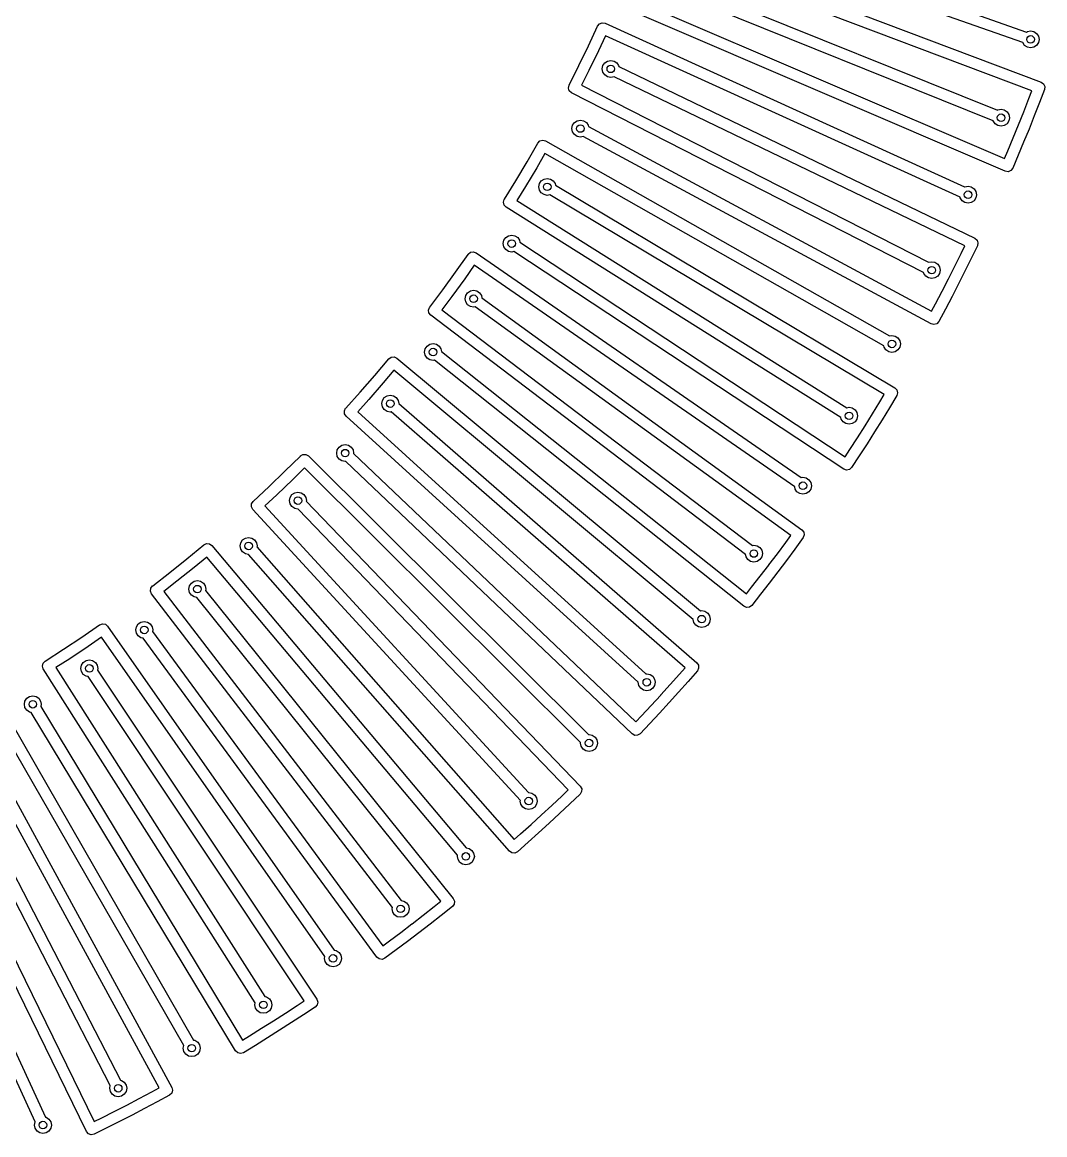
# Model space of a CAD drawing. Extents: x 97 to 314, y -170 to 213.
# Drawn here: x 283.57 to 310.7, y 76.7 to 106.2 of the extents above; entities that cross this region are included whole.
import ezdxf

# ---------------------------------------------------------------- set-up
doc = ezdxf.new("R2010")
doc.units = 0
doc.layers.add('BLACK', color=7, linetype='CONTINUOUS')

msp = doc.modelspace()

# ---------------------------------------------------------------- linework, layer by layer
at = {"layer": 'BLACK', "linetype": 'CONTINUOUS'}
for p, q in [((300.323, 109.426), (310.216, 105.945)), ((310.112, 105.664), (300.364, 109.094)), ((300.791, 108.315), (310.601, 104.617)), ((310.354, 104.389), (300.683, 108.035)), ((299.851, 107.732), (309.439, 103.871)), ((309.327, 103.593), (299.601, 107.509)), ((300.129, 106.658), (309.628, 102.586)), ((309.646, 102.252), (300.012, 106.382)), ((298.588, 105.576), (298.831, 106.099)), ((298.831, 106.104), (298.881, 106.164)), ((298.831, 106.103), (298.831, 106.104)), ((298.831, 106.104), (298.831, 106.104)), ((298.831, 106.099), (298.831, 106.103)), ((298.881, 106.164), (298.954, 106.191)), ((298.954, 106.191), (299.03, 106.178)), ((299.03, 106.178), (308.571, 101.835)), ((310.216, 105.945), (310.234, 105.958)), ((310.234, 105.958), (310.32, 105.975)), ((310.32, 105.975), (310.406, 105.958)), ((310.406, 105.958), (310.479, 105.909)), ((299.041, 105.843), (298.858, 105.448)), ((308.45, 101.561), (299.041, 105.843)), ((310.161, 105.591), (310.112, 105.664)), ((310.112, 105.664), (310.112, 105.664)), ((310.479, 105.909), (310.528, 105.836)), ((310.528, 105.664), (310.479, 105.591)), ((310.528, 105.836), (310.545, 105.75)), ((310.545, 105.75), (310.528, 105.664)), ((298.336, 105.053), (298.588, 105.576)), ((298.858, 105.448), (298.604, 104.922)), ((310.234, 105.542), (310.161, 105.591)), ((310.32, 105.525), (310.234, 105.542)), ((310.406, 105.542), (310.32, 105.525)), ((310.479, 105.591), (310.406, 105.542)), ((298.077, 104.538), (298.336, 105.053)), ((298.957, 104.967), (298.974, 105.054)), ((298.974, 105.054), (299.023, 105.127)), ((299.023, 105.127), (299.096, 105.175)), ((299.096, 105.175), (299.182, 105.192)), ((299.182, 105.192), (299.268, 105.175)), ((299.268, 105.175), (299.341, 105.127)), ((299.341, 105.127), (299.39, 105.054)), ((299.39, 105.054), (299.395, 105.032)), ((298.604, 104.922), (298.409, 104.533)), ((298.974, 104.881), (298.957, 104.967)), ((299.023, 104.808), (298.974, 104.881)), ((299.096, 104.76), (299.023, 104.808)), ((299.182, 104.742), (299.096, 104.76)), ((299.268, 104.76), (299.182, 104.742)), ((308.574, 100.271), (299.268, 104.76)), ((299.395, 105.032), (308.84, 100.476)), ((298.058, 104.459), (298.075, 104.535)), ((298.075, 104.535), (298.077, 104.538)), ((298.409, 104.533), (307.615, 99.8374)), ((310.601, 104.617), (310.664, 104.572)), ((310.664, 104.572), (310.696, 104.501)), ((310.696, 104.501), (310.688, 104.424)), ((298.082, 104.385), (298.058, 104.459)), ((298.14, 104.333), (298.082, 104.385)), ((307.483, 99.5677), (298.14, 104.333)), ((310.139, 103.831), (310.274, 104.18)), ((310.274, 104.18), (310.354, 104.389)), ((310.688, 104.423), (310.554, 104.072)), ((310.688, 104.424), (310.688, 104.423)), ((310.688, 104.423), (310.688, 104.423)), ((309.439, 103.871), (309.45, 103.879)), ((309.45, 103.879), (309.536, 103.896)), ((309.536, 103.896), (309.622, 103.879)), ((309.622, 103.879), (309.695, 103.831)), ((310.554, 104.072), (310.417, 103.721)), ((298.216, 103.544), (298.289, 103.592)), ((298.289, 103.592), (298.375, 103.61)), ((298.375, 103.61), (298.461, 103.592)), ((298.461, 103.592), (298.534, 103.544)), ((309.328, 103.585), (309.327, 103.593)), ((309.377, 103.512), (309.328, 103.585)), ((309.695, 103.831), (309.744, 103.758)), ((309.744, 103.585), (309.695, 103.512)), ((309.744, 103.758), (309.761, 103.671)), ((309.761, 103.671), (309.744, 103.585)), ((310.001, 103.485), (310.139, 103.831)), ((310.417, 103.721), (310.278, 103.372)), ((298.15, 103.385), (298.167, 103.471)), ((298.167, 103.298), (298.15, 103.385)), ((298.167, 103.471), (298.216, 103.544)), ((298.216, 103.225), (298.167, 103.298)), ((298.534, 103.544), (298.583, 103.471)), ((298.583, 103.471), (298.589, 103.44)), ((298.589, 103.44), (307.691, 98.5396)), ((309.45, 103.464), (309.377, 103.512)), ((309.536, 103.446), (309.45, 103.464)), ((309.622, 103.464), (309.536, 103.446)), ((309.695, 103.512), (309.622, 103.464)), ((309.859, 103.137), (310, 103.482)), ((310, 103.484), (310.001, 103.485)), ((310, 103.482), (310, 103.484)), ((310, 103.484), (310, 103.484)), ((310.278, 103.372), (310.136, 103.023)), ((310.278, 103.372), (310.278, 103.372)), ((296.96, 102.498), (297.248, 102.997)), ((297.248, 102.997), (297.249, 103.001)), ((297.249, 103.001), (297.304, 103.057)), ((297.249, 103.001), (297.249, 103.001)), ((297.249, 103.001), (297.249, 103.001)), ((297.304, 103.057), (297.379, 103.077)), ((297.379, 103.077), (297.454, 103.058)), ((297.454, 103.058), (306.574, 97.8834)), ((298.289, 103.177), (298.216, 103.225)), ((298.375, 103.16), (298.289, 103.177)), ((298.449, 103.174), (298.375, 103.16)), ((307.679, 98.2055), (298.449, 103.174)), ((309.716, 102.792), (309.859, 103.137)), ((310.136, 103.023), (309.992, 102.676)), ((297.435, 102.723), (297.217, 102.346)), ((306.428, 97.6215), (297.435, 102.723)), ((309.628, 102.586), (309.716, 102.792)), ((296.662, 101.999), (296.96, 102.498)), ((309.992, 102.676), (309.845, 102.33)), ((297.217, 102.346), (296.918, 101.844)), ((309.648, 102.251), (309.646, 102.252)), ((309.725, 102.24), (309.648, 102.251)), ((309.797, 102.269), (309.725, 102.24)), ((309.845, 102.33), (309.797, 102.269)), ((309.845, 102.33), (309.845, 102.33)), ((309.845, 102.33), (309.845, 102.33)), ((309.845, 102.33), (309.845, 102.33)), ((309.845, 102.33), (309.845, 102.33)), ((296.359, 101.508), (296.662, 101.999)), ((296.918, 101.844), (296.689, 101.474)), ((297.273, 101.838), (297.29, 101.925)), ((297.29, 101.752), (297.273, 101.838)), ((297.29, 101.925), (297.339, 101.998)), ((297.339, 101.998), (297.412, 102.046)), ((297.412, 102.046), (297.498, 102.063)), ((297.498, 102.063), (297.584, 102.046)), ((297.584, 102.046), (297.657, 101.998)), ((297.657, 101.998), (297.706, 101.925)), ((297.706, 101.925), (297.714, 101.884)), ((297.714, 101.884), (306.719, 96.5073)), ((308.571, 101.835), (308.575, 101.837)), ((308.575, 101.837), (308.661, 101.854)), ((308.661, 101.854), (308.747, 101.837)), ((308.747, 101.837), (308.82, 101.788)), ((297.339, 101.679), (297.29, 101.752)), ((297.412, 101.631), (297.339, 101.679)), ((297.498, 101.613), (297.412, 101.631)), ((297.561, 101.626), (297.498, 101.613)), ((306.436, 96.3268), (297.561, 101.626)), ((308.453, 101.543), (308.45, 101.561)), ((308.502, 101.47), (308.453, 101.543)), ((308.82, 101.788), (308.869, 101.715)), ((308.869, 101.543), (308.82, 101.47)), ((308.869, 101.715), (308.886, 101.629)), ((308.886, 101.629), (308.869, 101.543)), ((296.333, 101.431), (296.356, 101.506)), ((296.351, 101.356), (296.333, 101.431)), ((296.403, 101.299), (296.351, 101.356)), ((296.356, 101.506), (296.359, 101.508)), ((305.287, 95.7227), (296.403, 101.299)), ((296.689, 101.474), (305.445, 95.9782)), ((308.575, 101.421), (308.502, 101.47)), ((308.661, 101.404), (308.575, 101.421)), ((308.747, 101.421), (308.661, 101.404)), ((308.82, 101.47), (308.747, 101.421)), ((296.328, 100.333), (296.345, 100.42)), ((296.345, 100.247), (296.328, 100.333)), ((296.345, 100.42), (296.394, 100.493)), ((296.394, 100.493), (296.467, 100.541)), ((296.467, 100.541), (296.553, 100.558)), ((296.553, 100.558), (296.639, 100.541)), ((296.639, 100.541), (296.712, 100.493)), ((296.712, 100.493), (296.761, 100.42)), ((296.761, 100.42), (296.771, 100.37)), ((296.771, 100.37), (305.403, 94.6807)), ((308.84, 100.476), (308.899, 100.425)), ((308.899, 100.425), (308.924, 100.352)), ((308.924, 100.352), (308.91, 100.275)), ((295.065, 99.5757), (295.396, 100.048)), ((295.396, 100.048), (295.398, 100.051)), ((295.398, 100.052), (295.457, 100.102)), ((295.398, 100.051), (295.398, 100.052)), ((295.398, 100.052), (295.398, 100.052)), ((295.457, 100.102), (295.533, 100.116)), ((295.533, 100.116), (295.607, 100.09)), ((295.607, 100.09), (304.233, 94.1251)), ((296.394, 100.174), (296.345, 100.247)), ((296.467, 100.126), (296.394, 100.174)), ((296.553, 100.108), (296.467, 100.126)), ((296.606, 100.119), (296.553, 100.108)), ((305.361, 94.3491), (296.606, 100.119)), ((308.31, 99.7342), (308.476, 100.069)), ((308.476, 100.069), (308.574, 100.271)), ((308.91, 100.275), (308.745, 99.937)), ((308.91, 100.275), (308.91, 100.275)), ((308.91, 100.275), (308.91, 100.275)), ((295.558, 99.7584), (295.308, 99.4021)), ((304.062, 93.8786), (295.558, 99.7584)), ((307.615, 99.8374), (307.696, 99.8536)), ((307.696, 99.8536), (307.782, 99.8364)), ((307.782, 99.8364), (307.855, 99.7877)), ((307.855, 99.7877), (307.904, 99.7147)), ((308.745, 99.937), (308.578, 99.6)), ((294.724, 99.1056), (295.065, 99.5757)), ((307.488, 99.5425), (307.483, 99.5677)), ((307.537, 99.4695), (307.488, 99.5425)), ((307.61, 99.4207), (307.537, 99.4695)), ((307.855, 99.4695), (307.782, 99.4207)), ((307.904, 99.5425), (307.855, 99.4695)), ((307.904, 99.7147), (307.921, 99.6286)), ((307.921, 99.6286), (307.904, 99.5425)), ((308.142, 99.4015), (308.31, 99.7342)), ((308.578, 99.6), (308.408, 99.2642)), ((295.308, 99.4021), (294.965, 98.9283)), ((307.696, 99.4036), (307.61, 99.4207)), ((307.782, 99.4207), (307.696, 99.4036)), ((307.97, 99.0679), (308.141, 99.3993)), ((308.141, 99.4005), (308.142, 99.4015)), ((308.141, 99.3993), (308.141, 99.4005)), ((308.408, 99.2642), (308.236, 98.9297)), ((308.408, 99.2642), (308.408, 99.2642)), ((308.408, 99.2642), (308.408, 99.2642)), ((308.408, 99.2642), (308.408, 99.2642)), ((294.379, 98.6436), (294.724, 99.1056)), ((294.965, 98.9283), (294.704, 98.5799)), ((295.317, 98.8713), (295.334, 98.9574)), ((295.334, 98.7852), (295.317, 98.8713)), ((295.334, 98.9574), (295.383, 99.0304)), ((295.383, 99.0304), (295.456, 99.0792)), ((295.456, 99.0792), (295.542, 99.0963)), ((295.542, 99.0963), (295.628, 99.0792)), ((295.628, 99.0792), (295.701, 99.0304)), ((295.701, 99.0304), (295.75, 98.9574)), ((295.75, 98.9574), (295.762, 98.8972)), ((295.762, 98.8972), (304.254, 92.7428)), ((307.796, 98.7366), (307.97, 99.0679)), ((308.236, 98.9297), (308.061, 98.5965)), ((294.346, 98.5693), (294.376, 98.6412)), ((294.357, 98.4924), (294.346, 98.5693)), ((294.376, 98.6412), (294.379, 98.6436)), ((294.704, 98.5799), (302.938, 92.3284)), ((295.383, 98.7122), (295.334, 98.7852)), ((295.456, 98.6634), (295.383, 98.7122)), ((295.542, 98.6463), (295.456, 98.6634)), ((295.585, 98.6548), (295.542, 98.6463)), ((303.956, 92.5881), (295.585, 98.6548)), ((307.691, 98.5396), (307.796, 98.7366)), ((308.061, 98.5965), (307.885, 98.2652)), ((294.404, 98.431), (294.357, 98.4924)), ((302.757, 92.0892), (294.404, 98.431)), ((307.885, 98.2652), (307.884, 98.2646)), ((307.885, 98.2652), (307.885, 98.2652)), ((307.885, 98.2652), (307.885, 98.2652)), ((307.681, 98.2036), (307.679, 98.2055)), ((307.757, 98.1858), (307.681, 98.2036)), ((307.831, 98.2081), (307.757, 98.1858)), ((307.884, 98.2646), (307.831, 98.2081)), ((294.382, 97.6639), (294.468, 97.6811)), ((294.468, 97.6811), (294.554, 97.6639)), ((306.574, 97.8834), (306.643, 97.897)), ((306.643, 97.897), (306.729, 97.8799)), ((306.729, 97.8799), (306.802, 97.8311)), ((306.802, 97.8311), (306.851, 97.7581)), ((306.851, 97.7581), (306.868, 97.672)), ((294.243, 97.4561), (294.26, 97.5422)), ((294.26, 97.37), (294.243, 97.4561)), ((294.26, 97.5422), (294.309, 97.6152)), ((294.309, 97.6152), (294.382, 97.6639)), ((294.554, 97.6639), (294.627, 97.6152)), ((294.627, 97.6152), (294.676, 97.5422)), ((294.676, 97.5422), (294.69, 97.4712)), ((294.69, 97.4712), (302.781, 91.0402)), ((306.435, 97.5859), (306.428, 97.6215)), ((306.484, 97.5129), (306.435, 97.5859)), ((306.557, 97.4641), (306.484, 97.5129)), ((306.643, 97.447), (306.557, 97.4641)), ((306.729, 97.4641), (306.643, 97.447)), ((306.802, 97.5129), (306.729, 97.4641)), ((306.851, 97.5859), (306.802, 97.5129)), ((306.868, 97.672), (306.851, 97.5859)), ((292.918, 96.8334), (293.29, 97.274)), ((293.29, 97.274), (293.292, 97.2777)), ((293.292, 97.278), (293.355, 97.3228)), ((293.292, 97.2778), (293.292, 97.278)), ((293.292, 97.2777), (293.292, 97.2778)), ((293.355, 97.3228), (293.433, 97.3299)), ((293.433, 97.3299), (293.503, 97.2974)), ((293.503, 97.2974), (301.566, 90.591)), ((294.309, 97.297), (294.26, 97.37)), ((294.382, 97.2482), (294.309, 97.297)), ((294.468, 97.2311), (294.382, 97.2482)), ((294.501, 97.2378), (294.468, 97.2311)), ((302.71, 90.7136), (294.501, 97.2378)), ((292.537, 96.3954), (292.918, 96.8334)), ((293.426, 96.9715), (293.145, 96.6389)), ((301.372, 90.3622), (293.426, 96.9715)), ((293.145, 96.6389), (292.761, 96.1975)), ((306.719, 96.5073), (306.773, 96.4516)), ((292.152, 95.9659), (292.537, 96.3954)), ((293.123, 96.1755), (293.172, 96.2485)), ((293.172, 96.2485), (293.245, 96.2973)), ((293.245, 96.2973), (293.331, 96.3144)), ((293.331, 96.3144), (293.417, 96.2973)), ((293.417, 96.2973), (293.49, 96.2485)), ((293.49, 96.2485), (293.539, 96.1755)), ((306.32, 96.1347), (306.436, 96.3268)), ((306.77, 96.3014), (306.576, 95.9791)), ((306.771, 96.3016), (306.77, 96.3016)), ((306.77, 96.3016), (306.77, 96.3014)), ((306.792, 96.3763), (306.771, 96.3016)), ((306.773, 96.4516), (306.792, 96.3763)), ((292.113, 95.8947), (292.148, 95.9637)), ((292.148, 95.9637), (292.152, 95.9659)), ((292.761, 96.1975), (292.471, 95.8735)), ((293.106, 96.0894), (293.123, 96.1755)), ((293.123, 96.0033), (293.106, 96.0894)), ((293.172, 95.9303), (293.123, 96.0033)), ((293.245, 95.8815), (293.172, 95.9303)), ((293.539, 96.1755), (293.555, 96.0931)), ((293.555, 96.0931), (301.464, 89.212)), ((305.445, 95.9782), (305.504, 95.99)), ((305.504, 95.99), (305.59, 95.9729)), ((305.59, 95.9729), (305.663, 95.9241)), ((305.663, 95.9241), (305.712, 95.8511)), ((306.125, 95.8157), (306.32, 96.1347)), ((306.576, 95.9791), (306.38, 95.6583)), ((292.117, 95.8172), (292.113, 95.8947)), ((292.158, 95.7518), (292.117, 95.8172)), ((299.912, 88.6966), (292.158, 95.7518)), ((292.471, 95.8735), (300.116, 88.9169)), ((293.331, 95.8644), (293.245, 95.8815)), ((293.356, 95.8693), (293.331, 95.8644)), ((301.154, 89.0842), (293.356, 95.8693)), ((305.296, 95.6789), (305.287, 95.7227)), ((305.345, 95.6059), (305.296, 95.6789)), ((305.712, 95.6789), (305.663, 95.6059)), ((305.712, 95.8511), (305.729, 95.765)), ((305.729, 95.765), (305.712, 95.6789)), ((305.928, 95.4993), (306.125, 95.8157)), ((306.38, 95.6583), (306.181, 95.3389)), ((305.418, 95.5571), (305.345, 95.6059)), ((305.504, 95.54), (305.418, 95.5571)), ((305.59, 95.5571), (305.504, 95.54)), ((305.663, 95.6059), (305.59, 95.5571)), ((305.727, 95.1822), (305.927, 95.4971)), ((305.927, 95.4984), (305.928, 95.4993)), ((305.927, 95.4971), (305.927, 95.4984)), ((305.927, 95.4984), (305.927, 95.4984)), ((305.927, 95.4984), (305.927, 95.4984)), ((306.181, 95.3389), (305.98, 95.021)), ((306.181, 95.3389), (306.181, 95.3389)), ((306.181, 95.3389), (306.181, 95.3389)), ((305.525, 94.8676), (305.727, 95.1822)), ((305.98, 95.021), (305.776, 94.7046)), ((290.948, 94.7021), (291.015, 94.7411)), ((291.015, 94.7411), (291.093, 94.7413)), ((291.093, 94.7413), (291.16, 94.7027)), ((291.91, 94.7751), (291.927, 94.8612)), ((291.927, 94.689), (291.91, 94.7751)), ((291.927, 94.8612), (291.976, 94.9342)), ((291.976, 94.9342), (292.049, 94.983)), ((292.049, 94.983), (292.135, 95.0001)), ((292.135, 95.0001), (292.221, 94.983)), ((292.221, 94.983), (292.294, 94.9342)), ((292.294, 94.9342), (292.343, 94.8612)), ((292.343, 94.8612), (292.36, 94.7751)), ((292.36, 94.7751), (292.359, 94.7692)), ((292.359, 94.7692), (299.846, 87.6468)), ((305.403, 94.6807), (305.525, 94.8676)), ((290.536, 94.2925), (290.946, 94.6983)), ((290.946, 94.6983), (290.948, 94.7018)), ((290.948, 94.7019), (290.948, 94.7021)), ((290.948, 94.7018), (290.948, 94.7019)), ((291.16, 94.7027), (298.595, 87.3089)), ((291.976, 94.616), (291.927, 94.689)), ((292.049, 94.5673), (291.976, 94.616)), ((292.135, 94.5501), (292.049, 94.5673)), ((292.151, 94.5532), (292.135, 94.5501)), ((299.746, 87.3278), (292.151, 94.5532)), ((305.776, 94.7046), (305.571, 94.3903)), ((290.118, 93.89), (290.536, 94.2925)), ((291.054, 94.385), (290.745, 94.0785)), ((298.383, 87.0964), (291.054, 94.385)), ((304.233, 94.1251), (304.281, 94.1347)), ((304.281, 94.1347), (304.367, 94.1175)), ((305.363, 94.347), (305.361, 94.3491)), ((305.436, 94.3225), (305.363, 94.347)), ((305.512, 94.3381), (305.436, 94.3225)), ((305.571, 94.3897), (305.512, 94.3381)), ((305.571, 94.3903), (305.571, 94.3903)), ((305.571, 94.3903), (305.571, 94.3903)), ((305.571, 94.3903), (305.571, 94.3897)), ((305.571, 94.3897), (305.571, 94.3897)), ((289.696, 93.4964), (290.118, 93.89)), ((290.745, 94.0785), (290.323, 93.673)), ((304.073, 93.8236), (304.062, 93.8786)), ((304.367, 94.1175), (304.44, 94.0688)), ((304.44, 94.0688), (304.489, 93.9958)), ((304.489, 93.9958), (304.506, 93.9097)), ((304.506, 93.9097), (304.489, 93.8236)), ((290.323, 93.673), (290.005, 93.3761)), ((290.657, 93.5147), (290.674, 93.6008)), ((290.674, 93.6008), (290.723, 93.6738)), ((290.723, 93.6738), (290.796, 93.7226)), ((290.796, 93.7226), (290.882, 93.7397)), ((290.882, 93.7397), (290.968, 93.7226)), ((290.968, 93.7226), (291.041, 93.6738)), ((291.041, 93.6738), (291.09, 93.6008)), ((291.09, 93.6008), (291.107, 93.5147)), ((304.122, 93.7506), (304.073, 93.8236)), ((304.195, 93.7018), (304.122, 93.7506)), ((304.281, 93.6847), (304.195, 93.7018)), ((304.367, 93.7018), (304.281, 93.6847)), ((304.44, 93.7506), (304.367, 93.7018)), ((304.489, 93.8236), (304.44, 93.7506)), ((289.648, 93.3514), (289.651, 93.429)), ((289.684, 93.2826), (289.648, 93.3514)), ((289.651, 93.429), (289.693, 93.4945)), ((296.783, 85.5643), (289.684, 93.2826)), ((289.693, 93.4945), (289.696, 93.4964)), ((290.005, 93.3761), (297.001, 85.7708)), ((290.674, 93.4286), (290.657, 93.5147)), ((290.723, 93.3556), (290.674, 93.4286)), ((290.796, 93.3069), (290.723, 93.3556)), ((290.882, 93.2897), (290.796, 93.3069)), ((290.889, 93.2911), (290.882, 93.2897)), ((298.052, 85.8429), (290.889, 93.2911)), ((291.107, 93.5147), (291.104, 93.5002)), ((291.104, 93.5002), (298.372, 85.9426)), ((304.254, 92.7428), (304.303, 92.6825)), ((304.303, 92.6825), (304.315, 92.6059)), ((288.385, 92.3444), (288.456, 92.3773)), ((288.456, 92.3773), (288.533, 92.3706)), ((288.533, 92.3706), (288.597, 92.3261)), ((289.349, 92.3118), (289.366, 92.3979)), ((289.366, 92.3979), (289.415, 92.4709)), ((289.415, 92.4709), (289.488, 92.5197)), ((289.488, 92.5197), (289.574, 92.5368)), ((289.574, 92.5368), (289.66, 92.5197)), ((289.66, 92.5197), (289.733, 92.4709)), ((289.733, 92.4709), (289.782, 92.3979)), ((289.782, 92.3979), (289.799, 92.3118)), ((303.601, 92.1066), (303.824, 92.407)), ((303.824, 92.407), (303.956, 92.5881)), ((304.287, 92.5331), (304.065, 92.2293)), ((304.315, 92.6059), (304.287, 92.5333)), ((304.287, 92.5333), (304.287, 92.5333)), ((304.287, 92.5333), (304.287, 92.5331)), ((304.287, 92.5331), (304.287, 92.5331)), ((287.938, 91.9729), (288.383, 92.3409)), ((288.383, 92.3409), (288.385, 92.3442)), ((288.385, 92.3442), (288.385, 92.3444)), ((288.385, 92.3442), (288.385, 92.3442)), ((288.597, 92.3261), (295.345, 84.3023)), ((289.366, 92.2257), (289.349, 92.3118)), ((289.415, 92.1527), (289.366, 92.2257)), ((289.488, 92.1039), (289.415, 92.1527)), ((289.572, 92.0872), (289.488, 92.1039)), ((296.494, 84.2183), (289.572, 92.0872)), ((289.799, 92.3118), (289.794, 92.2884)), ((289.794, 92.2884), (296.622, 84.5272)), ((302.77, 92.0251), (302.757, 92.0892)), ((302.938, 92.3284), (302.978, 92.3362)), ((302.978, 92.3362), (303.064, 92.3191)), ((303.064, 92.3191), (303.137, 92.2703)), ((303.137, 92.2703), (303.186, 92.1973)), ((303.186, 92.1973), (303.203, 92.1112)), ((303.203, 92.1112), (303.186, 92.0251)), ((303.377, 91.8089), (303.601, 92.1066)), ((304.065, 92.2293), (303.841, 91.9272)), ((287.486, 91.6092), (287.938, 91.9729)), ((288.463, 92.0191), (288.127, 91.7413)), ((295.117, 84.1068), (288.463, 92.0191)), ((302.819, 91.9521), (302.77, 92.0251)), ((302.892, 91.9034), (302.819, 91.9521)), ((302.978, 91.8862), (302.892, 91.9034)), ((303.064, 91.9034), (302.978, 91.8862)), ((303.137, 91.9521), (303.064, 91.9034)), ((303.186, 92.0251), (303.137, 91.9521)), ((303.149, 91.5109), (303.375, 91.8069)), ((303.375, 91.8081), (303.377, 91.8089)), ((303.375, 91.8069), (303.375, 91.8081)), ((303.841, 91.9272), (303.614, 91.6267)), ((287.031, 91.2546), (287.486, 91.6092)), ((288.127, 91.7413), (287.671, 91.3748)), ((302.919, 91.2155), (303.149, 91.5109)), ((303.614, 91.6267), (303.386, 91.3279)), ((303.614, 91.6267), (303.614, 91.6267)), ((303.614, 91.6267), (303.614, 91.6267)), ((303.614, 91.6267), (303.614, 91.6267)), ((286.97, 91.1144), (286.98, 91.1914)), ((286.98, 91.1914), (287.027, 91.253)), ((287.027, 91.253), (287.031, 91.2546)), ((287.671, 91.3748), (287.328, 91.1073)), ((287.988, 91.1676), (288.006, 91.2537)), ((288.006, 91.2537), (288.054, 91.3267)), ((288.054, 91.3267), (288.127, 91.3755)), ((288.127, 91.3755), (288.213, 91.3926)), ((288.213, 91.3926), (288.3, 91.3755)), ((288.3, 91.3755), (288.373, 91.3267)), ((288.373, 91.3267), (288.421, 91.2537)), ((288.421, 91.2537), (288.438, 91.1676)), ((302.781, 91.0402), (302.919, 91.2155)), ((303.386, 91.3279), (303.155, 91.0308)), ((287, 91.0427), (286.97, 91.1144)), ((293.387, 82.7233), (287, 91.0427)), ((287.328, 91.1073), (293.623, 82.9088)), ((288.006, 91.0815), (287.988, 91.1676)), ((288.054, 91.0085), (288.006, 91.0815)), ((288.127, 90.9597), (288.054, 91.0085)), ((288.2, 90.9454), (288.127, 90.9597)), ((294.674, 82.8897), (288.2, 90.9454)), ((288.438, 91.1676), (288.432, 91.1352)), ((288.432, 91.1352), (295.002, 82.9606)), ((303.155, 91.0308), (302.922, 90.736)), ((301.566, 90.591), (301.595, 90.5967)), ((301.595, 90.5967), (301.681, 90.5796)), ((302.711, 90.7114), (302.71, 90.7136)), ((302.782, 90.6804), (302.711, 90.7114)), ((302.86, 90.6892), (302.782, 90.6804)), ((302.922, 90.7355), (302.86, 90.6892)), ((302.922, 90.736), (302.922, 90.736)), ((302.922, 90.736), (302.922, 90.736)), ((302.922, 90.736), (302.922, 90.7355)), ((286.718, 90.2934), (286.804, 90.3105)), ((286.804, 90.3105), (286.89, 90.2934)), ((301.387, 90.2856), (301.372, 90.3622)), ((301.681, 90.5796), (301.754, 90.5308)), ((301.754, 90.5308), (301.803, 90.4578)), ((301.803, 90.4578), (301.82, 90.3717)), ((301.82, 90.3717), (301.803, 90.2856)), ((285.145, 89.8931), (285.62, 90.2202)), ((285.62, 90.2202), (285.623, 90.2233)), ((285.623, 90.2235), (285.696, 90.25)), ((285.623, 90.2233), (285.623, 90.2235)), ((285.623, 90.2233), (285.623, 90.2233)), ((285.696, 90.25), (285.772, 90.2365)), ((285.772, 90.2365), (285.832, 90.1865)), ((285.832, 90.1865), (291.843, 81.5927)), ((286.579, 90.0855), (286.596, 90.1716)), ((286.596, 89.9994), (286.579, 90.0855)), ((286.596, 90.1716), (286.645, 90.2446)), ((286.645, 90.2446), (286.718, 90.2934)), ((286.89, 90.2934), (286.963, 90.2446)), ((286.963, 90.2446), (287.012, 90.1716)), ((287.012, 90.1716), (287.029, 90.0855)), ((287.029, 90.0855), (287.021, 90.0436)), ((287.021, 90.0436), (293.133, 81.7062)), ((301.436, 90.2126), (301.387, 90.2856)), ((301.509, 90.1639), (301.436, 90.2126)), ((301.595, 90.1467), (301.509, 90.1639)), ((301.681, 90.1639), (301.595, 90.1467)), ((301.754, 90.2126), (301.681, 90.1639)), ((301.803, 90.2856), (301.754, 90.2126)), ((284.662, 89.571), (285.145, 89.8931)), ((285.671, 89.8926), (285.313, 89.6457)), ((291.598, 81.4203), (285.671, 89.8926)), ((286.645, 89.9264), (286.596, 89.9994)), ((286.718, 89.8776), (286.645, 89.9264)), ((286.78, 89.8654), (286.718, 89.8776)), ((292.978, 81.4098), (286.78, 89.8654)), ((284.177, 89.2581), (284.662, 89.571)), ((285.313, 89.6457), (284.826, 89.3211)), ((284.104, 89.124), (284.121, 89.1997)), ((284.127, 89.0499), (284.104, 89.124)), ((284.121, 89.1997), (284.174, 89.2569)), ((284.174, 89.2569), (284.177, 89.2581)), ((284.826, 89.3211), (284.46, 89.0851)), ((285.123, 89.0666), (285.14, 89.1527)), ((285.14, 89.1527), (285.188, 89.2257)), ((285.188, 89.2257), (285.261, 89.2745)), ((285.261, 89.2745), (285.348, 89.2916)), ((285.348, 89.2916), (285.434, 89.2745)), ((285.434, 89.2745), (285.507, 89.2257)), ((285.507, 89.2257), (285.555, 89.1527)), ((285.555, 89.1527), (285.573, 89.0666)), ((301.464, 89.212), (301.507, 89.1476)), ((301.507, 89.1476), (301.513, 89.0701)), ((289.751, 80.1966), (284.127, 89.0499)), ((284.46, 89.0851), (290.004, 80.3586)), ((285.14, 88.9805), (285.123, 89.0666)), ((285.188, 88.9075), (285.14, 88.9805)), ((285.261, 88.8587), (285.188, 88.9075)), ((285.313, 88.8485), (285.261, 88.8587)), ((291.048, 80.2479), (285.313, 88.8485)), ((285.573, 89.0666), (285.562, 89.0149)), ((285.562, 89.0149), (291.381, 80.2894)), ((300.116, 88.9169), (300.137, 88.9211)), ((300.137, 88.9211), (300.223, 88.904)), ((300.223, 88.904), (300.296, 88.8552)), ((300.296, 88.8552), (300.345, 88.7822)), ((300.757, 88.6362), (301.006, 88.9156)), ((301.006, 88.9156), (301.154, 89.0842)), ((301.479, 89.0002), (301.231, 88.7173)), ((301.513, 89.0701), (301.479, 89.0003)), ((301.479, 89.0003), (301.479, 89.0003)), ((301.479, 89.0003), (301.479, 89.0002)), ((301.479, 89.0002), (301.479, 89.0002)), ((299.912, 88.6961), (299.912, 88.6966)), ((299.929, 88.61), (299.912, 88.6961)), ((299.978, 88.537), (299.929, 88.61)), ((300.051, 88.4882), (299.978, 88.537)), ((300.296, 88.537), (300.223, 88.4882)), ((300.345, 88.61), (300.296, 88.537)), ((300.345, 88.7822), (300.362, 88.6961)), ((300.362, 88.6961), (300.345, 88.61)), ((300.508, 88.3596), (300.757, 88.6362)), ((301.231, 88.7173), (300.981, 88.4362)), ((282.888, 88.3008), (288.113, 79.2069)), ((283.64, 88.1999), (283.689, 88.2729)), ((283.689, 88.2729), (283.762, 88.3217)), ((283.762, 88.3217), (283.848, 88.3388)), ((283.848, 88.3388), (283.934, 88.3217)), ((283.934, 88.3217), (284.007, 88.2729)), ((284.007, 88.2729), (284.056, 88.1999)), ((300.137, 88.4711), (300.051, 88.4882)), ((300.223, 88.4882), (300.137, 88.4711)), ((300.254, 88.083), (300.506, 88.3577)), ((300.506, 88.3577), (300.507, 88.3589)), ((300.507, 88.3589), (300.508, 88.3596)), ((300.981, 88.4362), (300.728, 88.157)), ((287.852, 79.059), (282.702, 88.0222)), ((283.623, 88.1138), (283.64, 88.1999)), ((283.64, 88.0277), (283.623, 88.1138)), ((283.689, 87.9547), (283.64, 88.0277)), ((283.762, 87.9059), (283.689, 87.9547)), ((284.056, 88.1999), (284.073, 88.1138)), ((284.073, 88.1138), (284.06, 88.0519)), ((284.06, 88.0519), (289.408, 79.2058)), ((299.999, 87.8092), (300.254, 88.083)), ((300.728, 88.157), (300.474, 87.8797)), ((300.728, 88.157), (300.728, 88.157)), ((283.803, 87.8977), (283.762, 87.9059)), ((289.228, 78.9244), (283.803, 87.8977)), ((299.846, 87.6468), (299.999, 87.8092)), ((300.474, 87.8797), (300.218, 87.6042)), ((300.218, 87.6042), (299.96, 87.3312)), ((285.904, 78.0052), (281.09, 87.3199)), ((281.424, 87.3253), (286.171, 78.1419)), ((282.517, 87.1555), (287.537, 77.9501)), ((298.381, 87.0862), (298.383, 87.0964)), ((298.398, 87.0001), (298.381, 87.0862)), ((298.595, 87.3089), (298.606, 87.3112)), ((298.606, 87.3112), (298.692, 87.294)), ((298.692, 87.294), (298.765, 87.2453)), ((298.765, 87.2453), (298.814, 87.1723)), ((298.814, 87.1723), (298.831, 87.0862)), ((298.831, 87.0862), (298.814, 87.0001)), ((299.748, 87.3254), (299.746, 87.3278)), ((299.816, 87.2883), (299.748, 87.3254)), ((299.893, 87.2902), (299.816, 87.2883)), ((299.96, 87.3307), (299.893, 87.2902)), ((299.96, 87.3312), (299.96, 87.3312)), ((299.96, 87.3312), (299.96, 87.3312)), ((299.96, 87.3312), (299.96, 87.3307)), ((287.202, 77.9384), (282.252, 87.0139)), ((298.447, 86.9271), (298.398, 87.0001)), ((298.52, 86.8783), (298.447, 86.9271)), ((298.606, 86.8612), (298.52, 86.8783)), ((298.692, 86.8783), (298.606, 86.8612)), ((298.765, 86.9271), (298.692, 86.8783)), ((298.814, 87.0001), (298.765, 86.9271)), ((279.789, 86.6837), (284.185, 77.1636)), ((283.912, 77.0407), (279.579, 86.4227)), ((285.271, 76.7817), (280.665, 86.1998)), ((280.936, 86.328), (285.476, 77.046)), ((298.372, 85.9426), (298.41, 85.8746)), ((298.41, 85.8746), (298.408, 85.797)), ((297.001, 85.7708), (297.005, 85.7715)), ((297.005, 85.7715), (297.091, 85.7544)), ((297.091, 85.7544), (297.164, 85.7056)), ((297.164, 85.7056), (297.213, 85.6326)), ((297.213, 85.6326), (297.23, 85.5465)), ((297.617, 85.4318), (297.89, 85.6881)), ((297.89, 85.6881), (298.052, 85.8429)), ((298.368, 85.7304), (298.096, 85.4706)), ((298.408, 85.797), (298.368, 85.7305)), ((298.368, 85.7305), (298.368, 85.7305)), ((298.368, 85.7305), (298.368, 85.7304)), ((296.78, 85.5465), (296.783, 85.5643)), ((296.797, 85.4604), (296.78, 85.5465)), ((296.846, 85.3874), (296.797, 85.4604)), ((296.919, 85.3386), (296.846, 85.3874)), ((297.005, 85.3215), (296.919, 85.3386)), ((297.091, 85.3386), (297.005, 85.3215)), ((297.164, 85.3874), (297.091, 85.3386)), ((297.213, 85.4604), (297.164, 85.3874)), ((297.23, 85.5465), (297.213, 85.4604)), ((297.344, 85.1785), (297.617, 85.4318)), ((298.096, 85.4706), (297.822, 85.2128)), ((297.067, 84.9255), (297.342, 85.1768)), ((297.342, 85.1768), (297.343, 85.1779)), ((297.343, 85.1779), (297.344, 85.1785)), ((297.822, 85.2128), (297.546, 84.9571)), ((296.789, 84.6753), (297.067, 84.9255)), ((297.268, 84.7034), (296.988, 84.4518)), ((297.546, 84.9571), (297.268, 84.7034)), ((297.546, 84.9571), (297.546, 84.9571)), ((296.622, 84.5272), (296.789, 84.6753)), ((296.988, 84.4518), (296.707, 84.2028)), ((295.112, 84.0789), (295.117, 84.1068)), ((295.345, 84.3023), (295.423, 84.2868)), ((295.423, 84.2868), (295.496, 84.238)), ((295.496, 84.238), (295.544, 84.165)), ((295.544, 84.165), (295.562, 84.0789)), ((296.495, 84.2158), (296.494, 84.2183)), ((296.56, 84.1728), (296.495, 84.2158)), ((296.637, 84.1678), (296.56, 84.1728)), ((296.707, 84.2023), (296.637, 84.1678)), ((296.707, 84.2028), (296.707, 84.2028)), ((296.707, 84.2028), (296.707, 84.2028)), ((296.707, 84.2028), (296.707, 84.2023)), ((295.129, 83.9928), (295.112, 84.0789)), ((295.177, 83.9198), (295.129, 83.9928)), ((295.25, 83.871), (295.177, 83.9198)), ((295.337, 83.8539), (295.25, 83.871)), ((295.423, 83.871), (295.337, 83.8539)), ((295.496, 83.9198), (295.423, 83.871)), ((295.544, 83.9928), (295.496, 83.9198)), ((295.562, 84.0789), (295.544, 83.9928)), ((295.002, 82.9606), (295.034, 82.8895)), ((293.38, 82.6874), (293.387, 82.7233)), ((293.397, 82.6013), (293.38, 82.6874)), ((293.623, 82.9088), (293.691, 82.8953)), ((293.691, 82.8953), (293.764, 82.8465)), ((293.764, 82.8465), (293.813, 82.7735)), ((293.813, 82.7735), (293.83, 82.6874)), ((293.83, 82.6874), (293.813, 82.6013)), ((294.205, 82.5188), (294.499, 82.7499)), ((294.499, 82.7499), (294.674, 82.8897)), ((294.979, 82.7495), (294.685, 82.5149)), ((295.025, 82.8123), (294.979, 82.7497)), ((294.979, 82.7497), (294.979, 82.7496)), ((294.979, 82.7496), (294.979, 82.7495)), ((295.034, 82.8895), (295.025, 82.8123)), ((293.446, 82.5283), (293.397, 82.6013)), ((293.519, 82.4795), (293.446, 82.5283)), ((293.605, 82.4624), (293.519, 82.4795)), ((293.691, 82.4795), (293.605, 82.4624)), ((293.764, 82.5283), (293.691, 82.4795)), ((293.813, 82.6013), (293.764, 82.5283)), ((293.91, 82.2907), (294.205, 82.5188)), ((294.685, 82.5149), (294.389, 82.2825)), ((293.313, 81.8388), (293.612, 82.0633)), ((293.612, 82.0633), (293.908, 82.2892)), ((294.092, 82.0523), (293.793, 81.8243)), ((293.908, 82.2892), (293.909, 82.2902)), ((293.909, 82.2902), (293.91, 82.2907)), ((294.389, 82.2825), (294.092, 82.0523)), ((294.092, 82.0523), (294.092, 82.0523)), ((294.092, 82.0523), (294.092, 82.0523)), ((294.092, 82.0523), (294.092, 82.0523)), ((293.133, 81.7062), (293.313, 81.8388)), ((293.793, 81.8243), (293.492, 81.5985)), ((291.843, 81.5927), (291.899, 81.5815)), ((291.899, 81.5815), (291.972, 81.5327)), ((291.972, 81.5327), (292.021, 81.4597)), ((292.021, 81.4597), (292.038, 81.3736)), ((293.492, 81.5985), (293.19, 81.3754)), ((291.588, 81.3736), (291.598, 81.4203)), ((291.605, 81.2875), (291.588, 81.3736)), ((291.654, 81.2145), (291.605, 81.2875)), ((291.727, 81.1658), (291.654, 81.2145)), ((291.813, 81.1486), (291.727, 81.1658)), ((291.899, 81.1658), (291.813, 81.1486)), ((291.972, 81.2145), (291.899, 81.1658)), ((292.021, 81.2875), (291.972, 81.2145)), ((292.038, 81.3736), (292.021, 81.2875)), ((292.979, 81.4072), (292.978, 81.4098)), ((293.04, 81.3586), (292.979, 81.4072)), ((293.117, 81.3468), (293.04, 81.3586)), ((293.189, 81.3749), (293.117, 81.3468)), ((293.19, 81.3754), (293.189, 81.3749)), ((293.19, 81.3754), (293.19, 81.3754)), ((293.19, 81.3754), (293.19, 81.3754)), ((290.004, 80.3586), (290.052, 80.3492)), ((290.052, 80.3492), (290.125, 80.3004)), ((290.125, 80.3004), (290.173, 80.2274)), ((291.381, 80.2894), (291.406, 80.2158)), ((289.74, 80.1413), (289.751, 80.1966)), ((289.758, 80.0552), (289.74, 80.1413)), ((289.806, 79.9822), (289.758, 80.0552)), ((289.879, 79.9334), (289.806, 79.9822)), ((290.125, 79.9822), (290.052, 79.9334)), ((290.173, 80.0552), (290.125, 79.9822)), ((290.173, 80.2274), (290.19, 80.1413)), ((290.19, 80.1413), (290.173, 80.0552)), ((290.548, 79.9201), (290.861, 80.1242)), ((290.861, 80.1242), (291.048, 80.2479)), ((291.339, 80.0812), (291.026, 79.8737)), ((291.34, 80.0813), (291.339, 80.0812)), ((291.391, 80.1397), (291.34, 80.0814)), ((291.34, 80.0814), (291.34, 80.0813)), ((291.406, 80.2158), (291.391, 80.1397)), ((289.965, 79.9163), (289.879, 79.9334)), ((289.916, 79.5191), (290.232, 79.7178)), ((290.052, 79.9334), (289.965, 79.9163)), ((290.232, 79.7178), (290.233, 79.7187)), ((290.233, 79.7187), (290.234, 79.7191)), ((290.233, 79.7187), (290.233, 79.7187)), ((290.234, 79.7191), (290.548, 79.9201)), ((291.026, 79.8737), (290.71, 79.6684)), ((289.599, 79.3221), (289.916, 79.5191)), ((290.394, 79.4655), (290.075, 79.265)), ((290.71, 79.6684), (290.394, 79.4655)), ((290.394, 79.4655), (290.394, 79.4655)), ((290.394, 79.4655), (290.394, 79.4655)), ((288.113, 79.2069), (288.15, 79.1996)), ((288.15, 79.1996), (288.223, 79.1508)), ((288.223, 79.1508), (288.272, 79.0779)), ((289.408, 79.2058), (289.599, 79.3221)), ((290.075, 79.265), (289.755, 79.0668)), ((287.839, 78.9917), (287.852, 79.059)), ((287.856, 78.9056), (287.839, 78.9917)), ((287.905, 78.8327), (287.856, 78.9056)), ((287.978, 78.7839), (287.905, 78.8327)), ((288.223, 78.8327), (288.15, 78.7839)), ((288.272, 78.9056), (288.223, 78.8327)), ((288.272, 79.0779), (288.289, 78.9917)), ((288.289, 78.9917), (288.272, 78.9056)), ((289.228, 78.9217), (289.228, 78.9244)), ((289.284, 78.8679), (289.228, 78.9217)), ((289.36, 78.8494), (289.284, 78.8679)), ((289.434, 78.871), (289.36, 78.8494)), ((289.435, 78.8713), (289.434, 78.871)), ((289.434, 78.871), (289.434, 78.871)), ((289.755, 79.0668), (289.435, 78.8713)), ((289.435, 78.8713), (289.435, 78.8713)), ((289.435, 78.8713), (289.435, 78.8713)), ((288.064, 78.7668), (287.978, 78.7839)), ((288.15, 78.7839), (288.064, 78.7668)), ((285.889, 77.9283), (285.904, 78.0052)), ((285.906, 77.8422), (285.889, 77.9283)), ((286.171, 78.1419), (286.2, 78.1361)), ((286.2, 78.1361), (286.273, 78.0874)), ((286.273, 78.0874), (286.322, 78.0144)), ((286.322, 78.0144), (286.339, 77.9283)), ((286.339, 77.9283), (286.322, 77.8422)), ((287.005, 77.8317), (287.202, 77.9384)), ((287.537, 77.9501), (287.556, 77.8747)), ((285.955, 77.7692), (285.906, 77.8422)), ((286.028, 77.7204), (285.955, 77.7692)), ((286.114, 77.7033), (286.028, 77.7204)), ((286.2, 77.7204), (286.114, 77.7033)), ((286.273, 77.7692), (286.2, 77.7204)), ((286.322, 77.8422), (286.273, 77.7692)), ((286.344, 77.4839), (286.674, 77.6563)), ((286.674, 77.6563), (287.005, 77.8317)), ((287.477, 77.7465), (287.146, 77.5676)), ((287.534, 77.8002), (287.477, 77.7466)), ((287.477, 77.7466), (287.477, 77.7466)), ((287.477, 77.7466), (287.477, 77.7465)), ((287.477, 77.7465), (287.477, 77.7465)), ((287.556, 77.8747), (287.534, 77.8002)), ((286.01, 77.3129), (286.342, 77.4828)), ((286.342, 77.4828), (286.343, 77.4837)), ((286.343, 77.4837), (286.344, 77.4839)), ((286.814, 77.3911), (286.48, 77.2172)), ((287.146, 77.5676), (286.814, 77.3911)), ((283.893, 76.952), (283.91, 77.0381)), ((283.91, 77.0381), (283.912, 77.0407)), ((284.185, 77.1636), (284.204, 77.1599)), ((284.204, 77.1599), (284.277, 77.1111)), ((284.277, 77.1111), (284.326, 77.0381)), ((284.326, 77.0381), (284.343, 76.952)), ((285.476, 77.046), (285.676, 77.1448)), ((285.676, 77.1448), (286.01, 77.3129)), ((286.146, 77.0457), (285.809, 76.8766)), ((286.48, 77.2172), (286.146, 77.0457)), ((283.91, 76.8659), (283.893, 76.952)), ((283.959, 76.7929), (283.91, 76.8659)), ((284.032, 76.7442), (283.959, 76.7929)), ((284.118, 76.727), (284.032, 76.7442)), ((284.204, 76.7442), (284.118, 76.727)), ((284.277, 76.7929), (284.204, 76.7442)), ((284.326, 76.8659), (284.277, 76.7929)), ((284.343, 76.952), (284.326, 76.8659)), ((285.271, 76.7789), (285.271, 76.7817)), ((285.322, 76.7204), (285.271, 76.7789)), ((285.809, 76.8766), (285.473, 76.7104)), ((285.396, 76.6952), (285.322, 76.7204)), ((285.472, 76.7101), (285.396, 76.6952)), ((285.473, 76.7104), (285.472, 76.7101)), ((285.473, 76.7104), (285.473, 76.7104)), ((285.473, 76.7104), (285.473, 76.7104))]:
    msp.add_line(p, q, dxfattribs=at)
at = {"layer": 'BLACK'}
for centre in [(310.32, 105.75), (299.182, 104.967), (309.536, 103.671), (298.375, 103.385), (297.498, 101.838), (308.661, 101.629), (296.553, 100.333), (307.696, 99.6286), (295.542, 98.8713), (306.643, 97.672), (294.468, 97.4561), (293.331, 96.0894), (305.504, 95.765), (292.135, 94.7751), (304.281, 93.9097), (290.882, 93.5147), (289.574, 92.3118), (302.978, 92.1112), (288.213, 91.1676), (301.595, 90.3717), (286.804, 90.0855), (285.348, 89.0666), (300.137, 88.6961), (283.848, 88.1138), (298.606, 87.0862), (297.005, 85.5465), (295.337, 84.0789), (293.605, 82.6874), (291.813, 81.3736), (289.965, 80.1413), (288.064, 78.9917), (286.114, 77.9283), (284.118, 76.952)]:
    msp.add_circle(centre, 0.1, dxfattribs=at)

doc.saveas('drawing.dxf')
